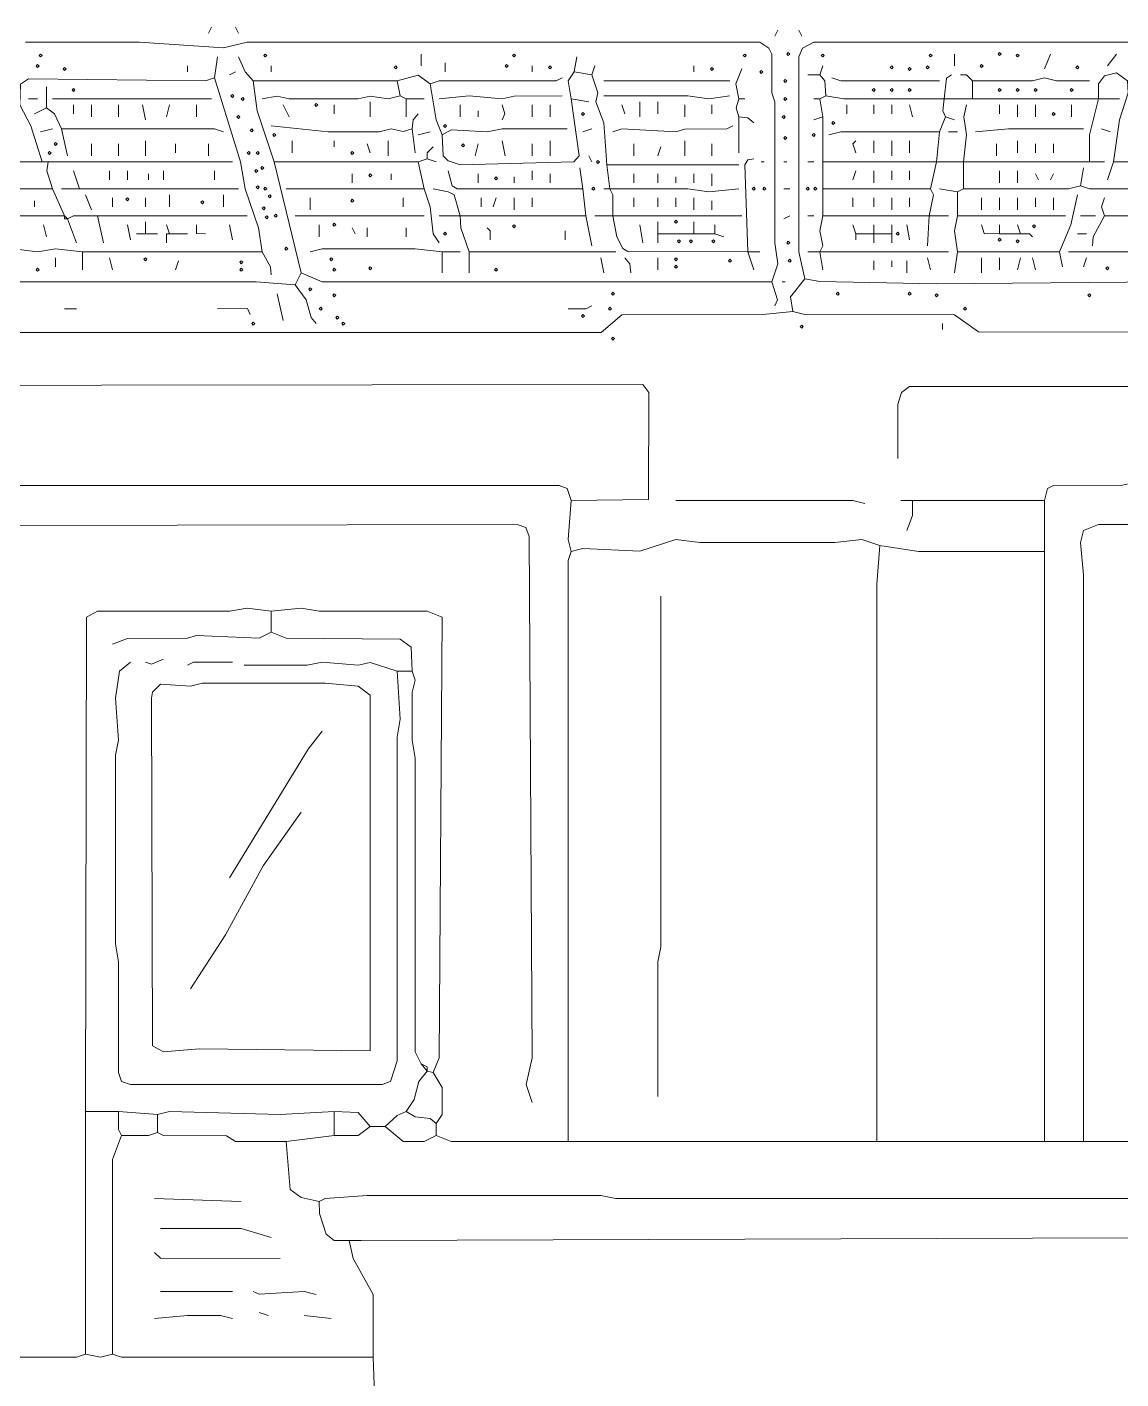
# Model space of a CAD drawing. Header units: millimetres. Extents: x 11 to 20000, y -4 to 8232.
# Drawn here: x 9040 to 10417, y 6530 to 8232 of the extents above; entities that cross this region are included whole.
import ezdxf

# ---------------------------------------------------------------- set-up
doc = ezdxf.new("R2010")
doc.units = ezdxf.units.MM
doc.layers.add('ARCHITECTURE', color=7, linetype='Continuous', lineweight=13, true_color=0x000000)
doc.layers.add('SOLAR', color=7, linetype='Continuous', lineweight=13, true_color=0x000000)

msp = doc.modelspace()

# ---------------------------------------------------------------- linework, layer by layer
at = {"layer": 'ARCHITECTURE', "color": 7, "lineweight": 13, "true_color": 0x000000}
for points in [[(9724.73699, 7635.74661), (9822.40633, 7636.9509), (9822.62104, 7771.49321), (9815.22715, 7781.60113), (7771.49321, 7779.03473)], [(10135.74661, 7688.53699), (10135.89434, 7756.41029), (10140.71505, 7771.48665), (10150.82862, 7779.03473), (12051.28247, 7779.03473), (12070.13575, 7779.03473), (12085.21912, 7779.03473), (12134.2379, 7779.03473), (12149.32127, 7779.03473)], [(8951.7345, 7635.74661), (8959.42443, 7653.4026), (8978.13066, 7658.36448), (9000.75509, 7654.6069), (9709.65215, 7654.59378), (9719.90871, 7650.67489), (9724.73699, 7635.74661)], [(10320.51278, 7635.74661), (10324.43778, 7650.67489), (10331.8241, 7654.4457), (10418.55204, 7654.74842), (10433.63405, 7658.36448), (10603.31731, 7658.36448), (10622.17195, 7654.6069), (10799.39762, 7658.37104), (10822.02206, 7654.6069), (11070.89084, 7654.59378), (11082.04774, 7650.675), (11089.74355, 7639.51731)], [(9724.73699, 7571.644), (9720.96437, 7586.72704), (9724.73699, 7635.74661)], [(9856.71097, 7635.74661), (10079.18552, 7635.74005), (10094.26753, 7631.9759)], [(10139.5164, 7635.74661), (10154.60124, 7635.74661)], [(10154.60124, 7635.74661), (10154.45283, 7616.89287), (10147.05882, 7598.03925)], [(10320.51278, 7635.74661), (10154.60124, 7635.74661)], [(10320.51278, 7635.74661), (10320.51278, 7620.66369), (10320.51278, 7582.95633), (10320.51278, 7571.644)], [(9004.52489, 6557.3155), (9005.72975, 7594.26844), (9015.8371, 7604.37636), (9656.86369, 7605.5741), (9668.02059, 7601.65532), (9671.9388, 7590.49774), (9675.7164, 6934.38914), (9668.1759, 6900.45249), (9675.7164, 6877.82805)], [(10369.53337, 6828.80848), (10369.52647, 7541.47817), (10365.76075, 7582.95622), (10369.68665, 7597.89118), (10388.38518, 7605.58066), (11025.63439, 7605.58066), (11033.18247, 7590.49774), (11033.18247, 6557.3155)], [(9724.73699, 7571.644), (9720.97127, 7560.33179), (9720.96437, 6828.80848)], [(9724.73699, 7571.644), (9739.819, 7575.41482), (9811.4621, 7571.79208), (9856.71097, 7586.72048), (9886.87783, 7582.95622), (10056.56109, 7582.96278), (10090.49774, 7586.72048), (10113.12217, 7579.18552)], [(10113.12217, 7579.18552), (10109.35147, 7530.16595), (10109.35238, 6828.80848)], [(10113.12217, 7579.18552), (10162.14084, 7571.65057), (10320.51278, 7571.644)], [(10320.51188, 6828.80848), (10320.51278, 6881.59853), (10320.51278, 6923.07692), (10320.51278, 7556.56109), (10320.51278, 7571.644)], [(9834.08654, 6885.3698), (9834.09344, 7055.05305), (9837.85226, 7073.90622), (9837.85916, 7515.08292)], [(9113.87726, 6866.51584), (9115.08066, 7488.68122), (9128.95928, 7496.22296), (9294.87274, 7496.23609), (9317.49717, 7500), (9347.6612, 7496.22952)], [(9347.6612, 7496.22952), (9385.37048, 7500), (9407.99491, 7496.23609), (9543.74152, 7496.22296), (9562.59423, 7488.68122), (9558.81663, 6934.38914), (9551.28111, 6915.53518)], [(9347.6612, 7496.22952), (9347.6612, 7469.83382)], [(9347.6612, 7469.83382), (9332.57919, 7462.44729), (9253.39367, 7465.91505), (9242.08145, 7462.44072), (9166.66572, 7462.14457), (9147.81391, 7454.75113)], [(9524.88688, 7420.81448), (9523.68201, 7450.9741), (9509.80486, 7461.23609), (9366.51584, 7462.44072), (9347.6612, 7469.83382)], [(9211.91459, 7435.89717), (9196.83948, 7429.55373), (9189.29016, 7432.1267)], [(9170.43835, 7432.1267), (9156.55837, 7420.80792), (9151.58371, 7386.87783), (9155.34106, 7334.08722), (9151.58993, 7315.23405), (9151.58371, 7077.67749), (9155.34864, 7055.05305), (9155.36109, 6915.53518), (9159.27941, 6904.37783), (9170.43835, 6900.45905), (9487.18043, 6900.45905), (9497.43552, 6904.37783), (9506.02738, 6930.61867), (9506.03914, 7337.85848), (9509.80486, 7360.48292), (9506.03224, 7420.81448)], [(9242.08145, 7428.35622), (9249.62873, 7431.97839), (9298.64253, 7432.1267)], [(9313.72455, 7428.35622), (9392.91007, 7428.50407), (9411.76471, 7432.1267), (9457.01357, 7428.36934), (9472.09559, 7431.83088), (9506.03224, 7420.81448)], [(9524.88688, 7420.81448), (9506.03224, 7420.81448)], [(9536.1991, 6926.8474), (9528.66425, 6941.93088), (9528.65181, 7311.46278), (9524.88688, 7334.08722), (9525.03462, 7394.41957), (9528.64423, 7409.50226), (9524.88688, 7420.81448)], [(9294.87274, 7160.63348), (9393.96719, 7322.775), (9411.76471, 7345.39943)], [(9245.85124, 7021.1164), (9290.05136, 7088.98971), (9337.54762, 7175.71618), (9385.37048, 7243.58948)], [(9536.1991, 6926.8474), (9543.74152, 6923.07692), (9543.74152, 6917.42081)], [(9536.1991, 6926.8474), (9543.74152, 6917.42081)], [(9543.74152, 6917.42081), (9533.48495, 6904.22647), (9527.45328, 6881.59853), (9517.34446, 6866.51584)], [(9543.74152, 6917.42081), (9551.28111, 6915.53518)], [(9555.05373, 6851.43314), (9562.44005, 6862.74536), (9562.44559, 6896.68201), (9551.28111, 6915.53518)], [(9155.35351, 6866.51584), (9113.87726, 6866.51584)], [(9113.87726, 6866.51584), (9113.87726, 6561.08597)], [(9155.35351, 6866.51584), (9204.375, 6862.74536)], [(9155.35351, 6866.51584), (9155.50192, 6843.89796), (9159.12613, 6836.34966)], [(9204.375, 6862.74536), (9219.45701, 6866.50928), (9358.97342, 6862.74536), (9426.84672, 6866.51584)], [(9204.375, 6840.12093), (9204.375, 6862.74536)], [(9472.09559, 6847.66188), (9457.01357, 6865.31154), (9426.84672, 6866.51584)], [(9426.84672, 6866.51584), (9426.84672, 6836.34966)], [(9490.95023, 6847.66188), (9506.03224, 6861.68857), (9517.34446, 6866.51584)], [(9555.05373, 6851.43314), (9547.50441, 6857.77658), (9528.65667, 6860.03054), (9517.34446, 6866.51584)], [(9204.375, 6840.12093), (9193.06278, 6836.49796), (9159.12613, 6836.34966)], [(9204.375, 6840.12093), (9211.92217, 6836.49796), (9291.10011, 6836.20181), (9302.41233, 6828.80848), (9328.80939, 6828.80848), (9366.51584, 6828.80848)], [(9472.09559, 6847.66188), (9457.01357, 6836.50452), (9426.84672, 6836.34966)], [(9472.09559, 6847.66188), (9490.95023, 6847.66188)], [(9555.05373, 6836.34966), (9539.96889, 6828.80848), (9513.57466, 6828.80848), (9490.95023, 6847.66188)], [(9555.05373, 6836.34966), (9555.05373, 6851.43314)], [(10369.53337, 6828.80848), (10452.48869, 6828.80848), (10475.11312, 6840.12093)], [(9147.81391, 6561.08597), (9147.96097, 6806.18428), (9159.12613, 6836.34966)], [(9366.51584, 6828.80848), (9426.84672, 6836.34966)], [(9407.99491, 6753.39367), (9385.37048, 6758.22093), (9371.4905, 6768.48292), (9366.51584, 6828.80848)], [(9555.05373, 6836.34966), (9573.90554, 6828.80848), (9709.65215, 6828.80848), (9720.96437, 6828.80848)], [(9720.96437, 6828.80848), (9739.819, 6828.80848), (10098.04016, 6828.80848), (10109.35238, 6828.80848)], [(10320.51188, 6828.80848), (10305.42986, 6828.80848), (10120.66459, 6828.80848), (10109.35238, 6828.80848)], [(10369.53337, 6828.80848), (10328.0612, 6828.80848), (10320.51188, 6828.80848)], [(9309.95475, 6753.39367), (9200.60238, 6757.16414)], [(9407.99491, 6753.39367), (9415.54208, 6757.01629), (9468.32579, 6760.92885), (9762.44344, 6760.92885), (9781.29808, 6757.1707), (10599.54751, 6757.16414)], [(9445.70136, 6704.3741), (9426.84672, 6704.3741), (9416.59163, 6712.06357), (9408.14197, 6738.31097), (9407.99491, 6753.39367)], [(9347.6612, 6708.1448), (9309.95475, 6719.30871), (9208.1448, 6719.45701)], [(10565.61086, 6700.60305), (10546.75622, 6708.13824), (9460.78337, 6704.3741), (9445.70136, 6704.3741)], [(9475.86821, 6557.3155), (9475.7198, 6636.50102), (9450.52828, 6681.74989), (9445.70136, 6704.3741)], [(9358.97342, 6681.74989), (9208.1517, 6681.9043), (9200.60238, 6689.29084)], [(9298.64253, 6640.27149), (9208.1448, 6640.27149)], [(9404.22229, 6636.50102), (9389.14027, 6640.26493), (9332.58609, 6636.64887), (9325.03676, 6640.27149)], [(9200.60238, 6606.33484), (9242.08145, 6610.10532), (9283.56052, 6609.95747), (9298.64253, 6606.33484)], [(9332.57919, 6613.87658), (9343.8914, 6610.10532)], [(9389.14027, 6610.10532), (9423.07692, 6606.33484)], [(9004.52489, 6557.3155), (9102.56505, 6557.32206), (9113.87726, 6561.08597)], [(9147.81391, 6561.08597), (9132.72907, 6557.3155), (9113.87726, 6561.08597)], [(9475.86821, 6557.3155), (9159.12613, 6557.32206), (9147.81391, 6561.08597)], [(9479.63801, 6451.73462), (9475.86821, 6557.3155)]]:
    msp.add_lwpolyline(points, dxfattribs=at)
msp.add_lwpolyline([(9208.1448, 7404.52749), (9245.85124, 7402.11538), (9260.93609, 7405.72523), (9415.5345, 7405.58348), (9457.01357, 7401.80611), (9472.09649, 7390.6483), (9472.09649, 6953.2431), (9472.09649, 6943.13518), (9257.16346, 6945.6948), (9211.91459, 6941.93744), (9198.03744, 6949.47873), (9196.83948, 7386.87783), (9198.03744, 7394.41923)], close=True, dxfattribs=at)
at = {"layer": 'SOLAR', "color": 7, "lineweight": 13, "true_color": 0x000000}
for points in [[(9272.2483, 8231.5233), (9268.47568, 8223.9819)], [(9306.18495, 8223.9819), (9302.41233, 8231.5233)], [(9981.14536, 8220.21109), (9984.91799, 8227.75271)], [(10011.31222, 8227.75271), (10015.08201, 8220.21109)], [(8544.49378, 8201.35747), (8565.92104, 8163.65), (8568.17534, 8152.33778), (8611.17681, 8069.38167), (8671.80452, 7937.40577), (8691.5526, 7915.97907), (8710.40724, 7911.01708), (9328.80939, 7911.00396), (9377.82805, 7907.23982)], [(9977.37557, 7911.01052), (9984.91109, 7933.63495), (9981.15226, 7960.0302), (9980.9983, 8137.25498), (9977.5233, 8148.56719), (9977.22093, 8197.58665), (9973.45045, 8205.12161), (9962.29355, 8212.51505), (9317.49717, 8212.66312), (9287.33032, 8205.42432), (9181.75057, 8212.66312), (9038.46154, 8212.66312)], [(10018.85464, 7914.78133), (10011.31844, 7948.71799), (10011.46063, 8193.81606), (10016.13914, 8204.98009), (10030.16686, 8212.52161), (10588.23529, 8212.66312)], [(9276.0181, 8167.42081), (9279.7879, 8193.81606)], [(9325.03676, 8163.65), (9314.78167, 8174.96233), (9306.18495, 8193.81606)], [(9536.1991, 8197.58665), (9536.1991, 8182.50385)], [(9566.36595, 8186.27443), (9566.36595, 8174.96222)], [(9732.27658, 8193.81606), (9728.50679, 8174.96222)], [(10207.38971, 8197.58665), (10207.38971, 8182.50385)], [(10328.0543, 8197.58665), (10320.51188, 8178.73303)], [(10399.6974, 8182.50385), (10411.00962, 8197.58665)], [(9276.0181, 8167.42081), (9264.70588, 8163.65656), (9042.23133, 8166.36448), (9032.12398, 8159.73122), (9031.07443, 8133.48416), (9044.95373, 8107.08891), (9059.19966, 8061.84016)], [(9242.08145, 8182.50385), (9242.08145, 8174.96222)], [(9276.0181, 8167.42081), (9308.89842, 8061.84016), (9314.78167, 8027.90351), (9331.52285, 7978.88394), (9336.34898, 7948.71799)], [(9302.41233, 8174.96222), (9294.87274, 8171.19163)], [(9347.6612, 8182.50385), (9347.6612, 8174.96222)], [(9506.03224, 8163.65), (9532.4293, 8171.03032), (9547.51131, 8159.87941)], [(9713.42477, 8167.42081), (9705.87545, 8163.79808), (9558.82353, 8163.64344), (9547.51131, 8159.87941)], [(9675.7155, 8174.96222), (9675.7155, 8182.50385)], [(9728.50679, 8174.96222), (9721.11968, 8163.65), (9724.73699, 8141.02557)], [(9728.50679, 8174.96222), (9751.13122, 8171.19163)], [(9754.90102, 8182.50385), (9751.13122, 8171.19163)], [(9751.13122, 8171.19163), (9758.3767, 8148.56719), (9756.10588, 8137.25498), (9766.06618, 8110.85973), (9769.98586, 8058.06946)], [(9879.33541, 8182.50385), (9879.33541, 8174.96222)], [(9939.66912, 8178.73303), (9932.27511, 8159.87941), (9935.89649, 8141.02557)], [(10022.62443, 8171.19163), (10037.70645, 8171.19163)], [(10037.70645, 8171.19163), (10041.47907, 8182.50385)], [(10037.70645, 8171.19163), (10044.0509, 8163.64344), (10045.24887, 8144.79638)], [(10052.79129, 8167.42081), (10064.10351, 8163.65656), (10188.5379, 8163.65)], [(10203.61991, 8171.19163), (10197.27613, 8167.26618), (10194.194, 8141.02568)], [(10230.01414, 8163.65), (10222.47455, 8171.19163), (10214.93213, 8171.19163)], [(10230.01414, 8163.65), (10305.42986, 8163.79808), (10320.51188, 8167.40769), (10335.59672, 8163.79808), (10377.07296, 8163.65)], [(10388.38518, 8141.02568), (10388.5405, 8159.8793), (10395.9345, 8170.13529), (10411.00962, 8173.89943), (10424.88959, 8163.64344), (10425.94604, 8148.56719), (10414.92998, 8114.63054), (10407.23982, 8061.84016)], [(9064.85577, 8156.1086), (9064.85577, 8129.71335)], [(9506.03224, 8163.65), (9325.03676, 8163.65)], [(9325.03676, 8163.65), (9329.86505, 8125.94276), (9351.43382, 8061.84005)], [(9506.03224, 8163.65), (9509.80486, 8144.79638)], [(9562.59333, 8095.7767), (9555.20079, 8114.63054), (9547.51131, 8159.87941)], [(9766.21324, 8163.65), (9924.58428, 8163.65)], [(10018.85464, 7914.78133), (10037.70645, 7911.1586), (10184.76527, 7908.43756), (10471.34333, 7911.01708), (10486.42534, 7914.63326), (10535.08292, 7915.14989), (10591.85803, 8133.48416), (10592.00509, 8163.65)], [(10230.01414, 8163.65), (10230.01414, 8141.02568)], [(9053.54355, 8141.02568), (9042.23133, 8141.02568)], [(9072.39819, 8141.02568), (9272.2483, 8141.02568)], [(9098.79242, 8122.17195), (9098.79242, 8133.48416)], [(9121.41686, 8133.48416), (9121.41686, 8118.40113)], [(9155.35351, 8133.48416), (9155.35351, 8118.40113)], [(9189.29016, 8114.63054), (9185.52036, 8133.48416)], [(9219.45701, 8133.48416), (9215.68722, 8118.40113)], [(9253.39367, 8118.40113), (9253.39367, 8133.48416)], [(9336.34898, 8141.02557), (9355.20362, 8144.50023), (9370.28563, 8141.03213), (9457.01357, 8141.03213), (9472.09559, 8144.50023), (9494.72002, 8141.03213), (9509.80486, 8144.79638)], [(9370.28563, 8118.40113), (9362.74604, 8133.48416)], [(9426.84672, 8133.48416), (9426.84672, 8122.17195)], [(9472.09559, 8137.25498), (9472.09559, 8118.40113)], [(9517.34446, 8141.02557), (9509.80486, 8144.79638)], [(9517.34446, 8141.02557), (9539.96889, 8141.02557)], [(9517.34446, 8141.02557), (9517.34446, 8118.40113)], [(9713.42477, 8144.79638), (9653.09106, 8144.64842), (9638.00905, 8141.03224), (9596.52998, 8144.78982), (9558.82353, 8141.02557)], [(9562.59333, 8095.7767), (9563.79819, 8069.38824), (9570.14265, 8063.03778), (9585.21776, 8058.21742), (9728.49989, 8061.9948), (9734.84434, 8069.38824), (9724.73699, 8141.02557)], [(9585.21776, 8133.48416), (9585.21776, 8118.40113)], [(9638.00905, 8114.63054), (9641.48337, 8122.17851), (9638.00905, 8133.48416)], [(9675.7155, 8133.48416), (9675.7155, 8118.40113)], [(9698.33993, 8118.40113), (9698.33993, 8133.48416)], [(9747.36143, 8137.25498), (9724.73699, 8141.02557)], [(9766.21324, 8144.79638), (9871.79581, 8144.78982), (9898.19005, 8141.02557), (9924.58428, 8144.79638)], [(9788.83767, 8133.48416), (9792.61029, 8122.17195)], [(9811.4621, 8137.25498), (9811.4621, 8118.40113)], [(9834.08654, 8122.17195), (9834.08654, 8137.25498)], [(9868.02319, 8118.40113), (9868.02319, 8133.48416)], [(9901.95984, 8133.48416), (9901.95984, 8122.17195)], [(9935.89649, 8141.02557), (9932.42285, 8129.71335), (9935.89649, 8118.40113)], [(9943.43891, 8141.02557), (9935.89649, 8141.02557)], [(10037.70645, 8141.02557), (10030.16686, 8141.02557)], [(10037.70645, 8141.02557), (10045.24887, 8144.79638)], [(10037.70645, 8141.02557), (10041.47907, 8118.40113)], [(10194.194, 8141.02568), (10067.8733, 8141.02568), (10045.24887, 8144.79638)], [(10071.6431, 8133.48416), (10071.6431, 8122.17195)], [(10105.57975, 8122.17195), (10105.57975, 8133.48416)], [(10128.20419, 8122.17195), (10128.20419, 8133.48416)], [(10154.60124, 8118.40113), (10150.82862, 8133.48416)], [(10194.194, 8141.02568), (10192.46233, 8125.94932), (10196.07749, 8118.40113)], [(10194.194, 8141.02568), (10222.46697, 8141.02568), (10230.01414, 8141.02568)], [(10222.47455, 8133.48416), (10218.99887, 8118.40113), (10222.46765, 8095.7767), (10218.70192, 8061.84016)], [(10388.38518, 8141.02568), (10380.84559, 8141.02568), (10245.09898, 8141.02568), (10230.01414, 8141.02568)], [(10263.95079, 8122.17195), (10263.95079, 8133.48416)], [(10286.57523, 8133.48416), (10286.57523, 8118.40113)], [(10309.19966, 8118.40113), (10309.19966, 8133.48416)], [(10354.44853, 8118.40113), (10354.44853, 8133.48416)], [(10388.38518, 8141.02568), (10377.22138, 8095.7767), (10377.07296, 8076.92308), (10377.07296, 8069.38167), (10377.07296, 8061.84016)], [(10414.78224, 8141.02568), (10388.38518, 8141.02568)], [(9064.85577, 8129.71335), (9049.77376, 8122.17195)], [(9064.85577, 8129.71335), (9074.97081, 8122.16527), (9083.71041, 8103.31833)], [(9524.88688, 8103.31833), (9526.08484, 8114.62398), (9532.4293, 8122.17195)], [(9607.84219, 8118.40113), (9607.84219, 8125.94276)], [(9954.75113, 8110.85973), (9947.20385, 8117.20351), (9935.89649, 8118.40113)], [(9935.89649, 8073.15226), (9935.89649, 8118.40113)], [(10041.47907, 8118.40113), (10030.16686, 8114.63054)], [(10041.47907, 8118.40113), (10041.47907, 8061.84016)], [(10188.5379, 8099.54751), (10196.07749, 8118.40113)], [(10207.38971, 8114.63054), (10196.07749, 8118.40113)], [(9072.39819, 8103.31833), (9057.31618, 8099.54751)], [(9287.33032, 8099.54751), (9276.0181, 8103.31176), (9083.71041, 8103.31833)], [(9091.25283, 8069.38167), (9083.71041, 8103.31833)], [(9347.6612, 8107.08891), (9419.30713, 8099.55407), (9483.40781, 8099.69548), (9498.49265, 8103.3052), (9513.57466, 8099.84367), (9524.88688, 8103.31833)], [(9528.65667, 8073.15226), (9524.88688, 8103.31833)], [(9547.51131, 8099.54751), (9532.4293, 8095.7767)], [(9719.70848, 8103.31833), (9638.00905, 8103.31176), (9619.15441, 8099.55407), (9573.90554, 8101.97251), (9562.59333, 8095.7767)], [(9739.819, 8099.54751), (9751.13122, 8103.31833)], [(9777.52545, 8099.54751), (9788.83767, 8103.31176), (9856.71097, 8099.69548), (9868.02319, 8103.17025), (9920.80758, 8103.46629), (9928.3569, 8107.08891)], [(10188.5379, 8099.54751), (10064.10351, 8099.54095), (10049.01867, 8095.7767)], [(10184.76527, 8061.84016), (10188.5379, 8099.54751)], [(10211.16233, 8099.54751), (10199.85011, 8099.54751)], [(10233.78676, 8099.54751), (10275.26301, 8103.31176), (10369.53337, 8103.31833)], [(10392.15781, 8103.31833), (10403.47002, 8099.54751)], [(9121.41686, 8069.38167), (9121.41686, 8084.46448)], [(9155.35351, 8069.38167), (9155.35351, 8084.46448)], [(9189.29016, 8088.23529), (9189.29016, 8069.38167)], [(9226.99943, 8084.46448), (9226.99943, 8073.15226)], [(9268.47568, 8069.38167), (9268.47568, 8084.46448)], [(9374.05826, 8088.23529), (9374.05826, 8073.15226)], [(9426.84672, 8080.69389), (9426.84672, 8088.23529)], [(9468.32579, 8084.46448), (9472.09559, 8073.15226)], [(9494.72002, 8088.23529), (9494.72002, 8069.38167)], [(9607.84219, 8084.46448), (9604.0724, 8069.38167)], [(9641.77885, 8069.38167), (9638.00905, 8088.23529)], [(9675.7155, 8069.38167), (9675.7155, 8084.46448)], [(9698.33993, 8088.23529), (9698.33993, 8069.38167)], [(9803.92251, 8069.38167), (9803.92251, 8084.46448)], [(9868.02319, 8088.23529), (9868.02319, 8069.38167)], [(9901.95984, 8084.46448), (9901.95984, 8069.38167)], [(10082.95532, 8088.23529), (10079.18552, 8084.46448), (10082.95532, 8073.15226)], [(10105.57975, 8073.15226), (10105.57975, 8088.23529)], [(10128.20419, 8088.23529), (10128.20419, 8069.38167)], [(10150.82862, 8073.15226), (10150.82862, 8088.23529)], [(10260.181, 8069.38167), (10260.181, 8084.46448)], [(10286.57523, 8073.15226), (10286.57523, 8088.23529)], [(10309.19966, 8073.15226), (10309.19966, 8084.46448)], [(10331.8241, 8073.15226), (10331.8241, 8084.46448)], [(9543.74152, 8065.61086), (9532.4293, 8061.84005)], [(9543.74152, 8065.61086), (9543.74152, 8073.15226), (9551.28111, 8080.69389)], [(9555.05373, 8061.84005), (9543.74152, 8065.61086)], [(9751.13122, 8061.84005), (9747.36143, 8069.38167)], [(9837.85916, 8080.69389), (9834.08654, 8069.38167)], [(9954.75113, 8065.61086), (9947.35713, 8064.40656), (9943.59355, 8058.06278), (9947.20871, 7948.71799)], [(8868.77828, 8061.84016), (9059.19966, 8061.84016)], [(9066.74208, 8061.84016), (9064.85577, 8061.84016), (9061.08597, 8061.84016), (9059.19966, 8061.84016)], [(9072.39819, 8027.90351), (9065.07885, 8050.59525), (9066.74208, 8061.84016)], [(9298.64253, 8061.84016), (9287.33032, 8061.84016), (9066.74208, 8061.84016)], [(9098.79242, 8050.52783), (9106.33484, 8027.90351)], [(9144.04129, 8039.21561), (9144.04129, 8050.52783)], [(9166.66572, 8050.52783), (9166.66572, 8039.21561)], [(9211.91459, 8050.52783), (9211.91459, 8039.21561)], [(9276.0181, 8050.52783), (9276.0181, 8039.21561)], [(9532.4293, 8061.84005), (9351.43382, 8061.84005)], [(9385.37048, 7922.32274), (9351.43382, 8061.84005)], [(9532.4293, 8061.84005), (9539.96889, 8027.90339)], [(9570.13575, 8050.52783), (9575.11041, 8031.82885), (9581.45486, 8028.05814), (9739.819, 8027.90339)], [(9675.7155, 8050.52783), (9675.7155, 8039.21561)], [(9736.04921, 8054.29864), (9739.819, 8027.90339)], [(9935.89649, 8058.06946), (9769.98586, 8058.06946)], [(9773.75566, 8027.90339), (9769.98586, 8058.06946)], [(9964.17794, 8061.84016), (9966.06335, 8061.84016), (9967.94876, 8061.84016)], [(9992.45848, 8061.84016), (9994.34389, 8061.84016), (9996.2293, 8061.84016)], [(10030.16686, 8061.84016), (10022.62443, 8061.84016)], [(10184.76527, 8061.84016), (10041.47907, 8061.84016)], [(10041.47907, 8027.90339), (10041.47907, 8061.84016)], [(10079.18552, 8039.21561), (10082.95532, 8050.52783)], [(10105.57975, 8035.44502), (10105.57975, 8050.52783)], [(10128.20419, 8050.52783), (10128.20419, 8039.21561)], [(10150.82862, 8050.52783), (10150.82862, 8039.21561)], [(10184.76527, 8061.84016), (10177.22568, 8027.90339)], [(10184.76527, 8061.84016), (10218.70192, 8061.84016)], [(10218.70192, 8061.84016), (10377.07296, 8061.84016)], [(10218.70192, 8061.84016), (10218.70192, 8054.29864), (10218.70192, 8027.90339)], [(10263.95079, 8050.52783), (10263.95079, 8035.44502)], [(10286.57523, 8050.52783), (10286.57523, 8035.44502)], [(10365.76075, 8031.67421), (10369.53337, 8054.29864)], [(10377.07296, 8061.84016), (10395.9276, 8061.84016)], [(10399.6974, 8039.21561), (10407.23982, 8061.84016)], [(10407.23982, 8061.84016), (10565.61086, 8061.84016)], [(9193.06278, 8039.21561), (9193.06278, 8046.75724)], [(9449.47115, 8035.44502), (9449.47115, 8046.75724)], [(9498.49265, 8039.21561), (9498.49265, 8046.75724)], [(9607.84219, 8035.44502), (9607.84219, 8046.75724)], [(9653.09106, 8035.44502), (9653.09106, 8042.98643)], [(9698.33993, 8035.44502), (9698.33993, 8046.75724)], [(9803.92251, 8035.44502), (9803.92251, 8046.75724)], [(9834.08654, 8035.44502), (9834.08654, 8046.75724)], [(9856.71097, 8042.98643), (9856.71097, 8035.44502)], [(9879.33541, 8035.44502), (9879.33541, 8046.75724)], [(9901.95984, 8046.75724), (9901.95984, 8031.67421)], [(10365.76075, 8031.67421), (10350.67873, 8027.90995), (10218.70192, 8027.90339)], [(10312.97229, 8039.21561), (10309.19966, 8046.75724)], [(10331.8241, 8046.75724), (10328.0543, 8039.21561)], [(10365.76075, 8031.67421), (10377.07296, 8027.90995), (10558.06844, 8027.90339)], [(9072.39819, 8027.90351), (8876.3207, 8027.90351)], [(9087.4802, 7993.96674), (9072.39819, 8027.90351)], [(9083.71041, 8027.90351), (9106.33484, 8027.90351)], [(9306.18495, 8027.90351), (9121.41686, 8027.90351), (9106.33484, 8027.90351)], [(9121.41686, 8001.50837), (9113.87726, 8020.36199)], [(9147.81391, 8016.59118), (9147.81391, 8005.27896)], [(9189.29016, 8005.27896), (9189.29016, 8016.59118)], [(9219.45701, 8005.27896), (9219.45701, 8020.36199)], [(9287.33032, 8020.36199), (9287.33032, 8005.27896)], [(9366.51584, 8027.90339), (9539.96889, 8027.90339)], [(9396.68269, 8016.59118), (9396.68269, 8001.50837)], [(9513.57466, 8005.27896), (9513.57466, 8016.59118)], [(9558.82353, 7960.0302), (9551.42952, 7971.34242), (9547.36357, 8005.27896), (9539.96889, 8027.90339)], [(9551.28111, 8027.90339), (9570.13575, 8024.13281), (9577.67817, 8020.36199), (9585.21776, 7993.96674)], [(9611.61482, 8016.59118), (9611.61482, 8005.27896)], [(9626.69683, 8005.27896), (9630.46663, 8016.59118)], [(9653.09106, 8001.50837), (9653.09106, 8016.59118)], [(9675.7155, 8005.27896), (9675.7155, 8016.59118)], [(9743.5888, 7993.96674), (9739.819, 8027.90339)], [(9773.75566, 8027.90339), (9766.21324, 8027.90339)], [(9773.75566, 8027.90339), (9871.79581, 8027.89683), (9898.19005, 8024.13281), (9935.89649, 8027.90339)], [(9777.52545, 7993.96674), (9777.52545, 8020.36199), (9773.75566, 8027.90339)], [(9803.92251, 8005.27896), (9803.92251, 8016.59118)], [(9834.08654, 8005.27896), (9834.08654, 8016.59118)], [(9856.71097, 8016.59118), (9856.71097, 8005.27896)], [(9879.33541, 8001.50837), (9879.33541, 8016.59118)], [(9992.45758, 8027.90339), (10000, 8027.90339)], [(10177.22568, 8027.90339), (10041.47907, 8027.90339)], [(10041.47907, 7993.96686), (10041.47907, 8027.90339)], [(10079.18552, 8005.27896), (10079.18552, 8016.59118)], [(10105.57975, 8005.27896), (10105.57975, 8016.59118)], [(10128.20419, 8016.59118), (10128.20419, 8001.50837)], [(10150.82862, 8005.27896), (10150.82862, 8016.59118)], [(10175.33937, 7993.96686), (10180.69932, 8020.35532), (10177.22568, 8027.90339)], [(10188.5379, 8027.90339), (10211.16233, 8024.13281)], [(10218.70192, 8027.90339), (10211.16233, 8024.13281)], [(10211.16233, 7993.96686), (10211.16233, 8024.13281)], [(10241.32636, 8016.59118), (10241.32636, 8001.50837)], [(10263.95079, 8001.50837), (10263.95079, 8016.59118)], [(10286.57523, 8016.59118), (10286.57523, 8001.50837)], [(10309.19966, 8005.27896), (10309.19966, 8016.59118)], [(10331.8241, 8016.59118), (10331.8241, 8001.50837)], [(10361.99095, 8020.36199), (10353.39977, 7982.65452), (10339.36652, 7948.71799)], [(10395.9276, 7993.96686), (10392.17025, 8005.27896), (10395.9276, 8016.59118)], [(9049.77376, 8012.82059), (9049.77376, 8005.27896)], [(9901.95984, 8001.50837), (9901.95984, 8012.82059)], [(9087.4802, 7993.96674), (8914.02715, 7993.96018), (8895.17251, 7990.19615)], [(9110.10464, 7948.71799), (9076.16799, 7952.48213), (9053.54355, 7948.72455), (9023.37952, 7952.48869), (8944.194, 7952.48213), (8925.33937, 7948.87262), (8907.68337, 7960.03676), (8895.17251, 7990.19615)], [(9061.08597, 7982.65452), (9064.85577, 7967.57172)], [(9087.4802, 7993.96674), (9091.25283, 7990.19615)], [(9087.4802, 7993.96674), (9087.4802, 7990.19615), (9091.25283, 7990.19615)], [(9091.25283, 7990.19615), (9098.8, 7993.81878), (9128.95928, 7993.96674)], [(9091.25283, 7990.19615), (9102.56505, 7960.0302)], [(9317.49717, 7993.96674), (9128.95928, 7993.96674)], [(9136.5017, 7960.0302), (9128.95928, 7993.96674)], [(9166.66572, 7982.65452), (9170.43835, 7963.8009)], [(9189.29016, 7971.34231), (9189.29016, 7986.42534)], [(9219.45701, 7971.34231), (9215.68722, 7982.65452)], [(9264.70588, 7971.34231), (9253.62081, 7971.71086), (9253.39367, 7982.65452)], [(9298.64253, 7963.8009), (9294.87274, 7982.65452)], [(9377.82805, 7993.96674), (9539.96889, 7993.96674)], [(9407.99491, 7967.57172), (9407.99491, 7982.65452)], [(9585.21776, 7993.96674), (9558.82353, 7993.96674)], [(9585.21776, 7993.96674), (9743.5888, 7993.96674)], [(9585.21776, 7993.96674), (9586.26867, 7978.88394), (9596.52998, 7948.71799)], [(9751.13122, 7956.25939), (9743.5888, 7993.96674)], [(9777.52545, 7993.96674), (9754.90102, 7993.96674)], [(9777.52545, 7993.96674), (9785.06787, 7993.96674), (9939.66912, 7993.96674)], [(9777.52545, 7993.96674), (9782.35373, 7967.57172), (9789.8948, 7952.64333), (9796.38631, 7948.87262), (9947.20871, 7948.71799)], [(9811.4621, 7982.65452), (9815.23473, 7960.0302)], [(9834.08654, 7971.34231), (9834.08654, 7986.42534)], [(9879.33541, 7971.34231), (9879.33541, 7986.42534)], [(9905.73247, 7982.65452), (9905.73247, 7971.34231)], [(9992.45758, 7990.19615), (10000, 7993.96686)], [(10022.62443, 7993.96686), (10030.16686, 7993.96686)], [(10037.70645, 7948.71799), (10041.47907, 7956.25939), (10037.86176, 7975.11312), (10041.47907, 7993.96686)], [(10175.33937, 7993.96686), (10041.47907, 7993.96686)], [(10082.95532, 7971.34231), (10079.18552, 7982.65452)], [(10105.57975, 7982.65452), (10105.57975, 7971.34231)], [(10128.20419, 7971.34231), (10128.20419, 7982.65452)], [(10150.82862, 7963.8009), (10147.05882, 7982.65452)], [(10175.33937, 7993.96686), (10173.45305, 7956.25939)], [(10175.33937, 7993.96686), (10199.85011, 7993.96686)], [(10211.16233, 7993.96686), (10207.38971, 7975.11312), (10211.16233, 7948.71799)], [(10346.90894, 7993.96686), (10211.16233, 7993.96686)], [(10241.32636, 7982.65452), (10244.41753, 7971.71086), (10263.95079, 7971.34231)], [(10263.95079, 7971.34231), (10263.95079, 7982.65452)], [(10290.34785, 7971.34231), (10286.57523, 7982.65452)], [(10365.76075, 7993.96686), (10384.61538, 7993.96686)], [(10380.84559, 7956.25939), (10381.90124, 7967.57172), (10395.9276, 7993.96686)], [(10546.75622, 7993.96686), (10395.9276, 7993.96686)], [(9189.29016, 7971.34231), (9177.97794, 7971.34231)], [(9204.375, 7971.34231), (9189.29016, 7971.34231)], [(9215.68722, 7960.0302), (9215.68722, 7971.34231), (9219.45701, 7971.34231)], [(9219.45701, 7971.34231), (9242.08145, 7971.34231)], [(9453.24378, 7971.34231), (9449.47115, 7978.88394)], [(9468.32579, 7967.57172), (9468.32579, 7978.88394)], [(9517.34446, 7967.57172), (9517.34446, 7978.88394)], [(9622.92704, 7963.8009), (9622.92704, 7975.11312), (9619.15441, 7978.88394)], [(9717.19457, 7963.8009), (9717.19457, 7975.11312)], [(9879.33541, 7971.34231), (9834.08654, 7971.34231)], [(9834.08654, 7971.34231), (9834.08654, 7960.0302)], [(9879.33541, 7971.34231), (9905.73247, 7971.34231)], [(9917.04468, 7967.57172), (9905.73247, 7971.34231)], [(10082.95532, 7971.34231), (10105.57975, 7971.34231)], [(10082.95532, 7963.8009), (10082.95532, 7971.34231)], [(10128.20419, 7971.34231), (10105.57975, 7971.34231)], [(10105.57975, 7960.0302), (10105.57975, 7971.34231)], [(10128.20419, 7971.34231), (10128.20419, 7960.0302)], [(10290.34785, 7971.34231), (10263.95079, 7971.34231)], [(10290.34785, 7971.34231), (10301.66007, 7971.34231), (10305.42986, 7967.57172)], [(10373.30317, 7971.34231), (10361.99095, 7971.34231)], [(9110.10464, 7948.71799), (9336.34898, 7948.71799)], [(9110.10464, 7948.71799), (9110.10464, 7926.09355)], [(9347.6612, 7919.80894), (9346.60554, 7929.77229), (9336.34898, 7948.71799)], [(9562.59333, 7948.71799), (9528.65667, 7952.48869), (9411.76471, 7952.48213), (9396.68269, 7948.71799)], [(9585.21776, 7948.71799), (9562.59333, 7948.71799)], [(9562.59333, 7948.71799), (9562.59333, 7922.32274)], [(9596.52998, 7948.71799), (9781.29808, 7948.71799)], [(9596.52998, 7948.71799), (9596.52998, 7922.32274)], [(9947.20871, 7948.71799), (9962.29355, 7948.71799)], [(9954.75113, 7926.09355), (9947.20871, 7948.71799)], [(10037.70645, 7948.71799), (10022.62443, 7948.71799)], [(10199.85011, 7948.71799), (10037.70645, 7948.71799)], [(10041.47907, 7926.09355), (10037.70645, 7948.71799)], [(10207.38971, 7922.32274), (10211.16233, 7948.71799)], [(10339.36652, 7948.71799), (10211.16233, 7948.71799)], [(10339.36652, 7948.71799), (10343.13631, 7929.86425)], [(10535.444, 7948.71799), (10350.67873, 7948.71799)], [(9076.16799, 7929.86425), (9076.16799, 7941.17647)], [(9144.04129, 7941.17647), (9147.81391, 7926.09355)], [(9226.99943, 7926.09355), (9230.76923, 7937.40577)], [(9762.44344, 7941.17647), (9766.21324, 7922.32274)], [(9800.14989, 7922.32274), (9798.95271, 7933.62839), (9792.61029, 7941.17647)], [(9834.08654, 7926.09355), (9834.08654, 7941.17647)], [(10105.57975, 7926.09355), (10105.57975, 7937.40577)], [(10128.20419, 7937.40577), (10128.20419, 7929.86425)], [(10147.05882, 7937.40577), (10147.05882, 7922.32274)], [(10177.22568, 7926.09355), (10173.45305, 7941.17647)], [(10241.32636, 7941.17647), (10241.32636, 7922.32274)], [(10263.95079, 7941.17647), (10263.95079, 7926.09355)], [(10286.57523, 7926.09355), (10290.34785, 7941.17647)], [(10305.42986, 7941.17647), (10309.19966, 7926.09355)], [(10373.30317, 7941.17647), (10369.53337, 7929.86425)], [(9385.37048, 7922.32274), (9377.82805, 7907.23982)], [(9385.37048, 7922.32274), (9411.76471, 7911.01052), (9977.37557, 7911.01052)], [(10018.85464, 7914.78133), (10001.06256, 7892.1569), (10003.7698, 7873.30317)], [(11960.78473, 7914.78133), (11959.5862, 7903.469), (11936.96176, 7858.22025), (11926.84808, 7848.11233), (11813.7259, 7846.91459), (11791.10147, 7850.67873), (11764.70588, 7846.91459), (10237.55656, 7848.11233), (10207.38971, 7869.37783), (10018.85464, 7869.53903), (10003.7698, 7873.30317)], [(9355.20362, 7895.9276), (9362.74604, 7861.99095)], [(9404.22229, 7858.22025), (9397.87296, 7865.76833), (9391.70667, 7888.38609), (9377.82805, 7907.23982)], [(9977.37557, 7911.01052), (9984.62104, 7888.39276), (9981.14536, 7880.84468)], [(9990.57319, 7911.01052), (9992.45848, 7911.01052), (9994.34389, 7911.01052)], [(9720.96437, 7877.07387), (9736.04921, 7877.07387), (9743.5888, 7877.07387), (9751.13122, 7880.84468)], [(8706.63744, 7846.90803), (9762.89434, 7846.90803), (9788.83767, 7869.37783), (9966.06335, 7869.53903), (10003.7698, 7873.30317)], [(9087.4802, 7877.07387), (9102.56505, 7877.07387)], [(9321.26697, 7869.53247), (9317.79265, 7877.37002), (9279.7879, 7877.07387)], [(10192.30769, 7850.67873), (10192.30769, 7858.22025)]]:
    msp.add_lwpolyline(points, dxfattribs=at)
for points in [[(9051.65916, 8182.50373), (9053.54446, 8184.38914), (9055.42986, 8182.50373), (9053.54446, 8180.61844)], [(9055.42986, 8195.70136), (9057.31527, 8197.58676), (9059.20057, 8195.70136), (9057.31527, 8193.81595)], [(9338.23529, 8195.70136), (9340.1207, 8197.58676), (9342.006, 8195.70136), (9340.1207, 8193.81595)], [(9641.77975, 8182.50373), (9643.66516, 8184.38914), (9645.55057, 8182.50373), (9643.66516, 8180.61844)], [(9651.20667, 8195.70136), (9653.09197, 8197.58676), (9654.97738, 8195.70136), (9653.09197, 8193.81595)], [(9941.55351, 8195.70136), (9943.43891, 8197.58676), (9945.32432, 8195.70136), (9943.43891, 8193.81595)], [(9996.2293, 8197.58676), (9998.11459, 8199.47206), (10000, 8197.58676), (9998.11459, 8195.70136)], [(10039.59276, 8195.70136), (10041.47817, 8197.58676), (10043.36346, 8195.70136), (10041.47817, 8193.81595)], [(10175.33937, 8195.70136), (10177.22477, 8197.58676), (10179.11007, 8195.70136), (10177.22477, 8193.81595)], [(10239.44197, 8182.50373), (10241.32726, 8184.38914), (10243.21267, 8182.50373), (10241.32726, 8180.61844)], [(10262.0664, 8197.58676), (10263.9517, 8199.47206), (10265.8371, 8197.58676), (10263.9517, 8195.70136)], [(10284.69084, 8195.70136), (10286.57613, 8197.58676), (10288.46154, 8195.70136), (10286.57613, 8193.81595)], [(9085.59581, 8178.73303), (9087.48111, 8180.61844), (9089.36652, 8178.73303), (9087.48111, 8176.84762)], [(9502.26244, 8180.61844), (9504.14785, 8182.50373), (9506.03314, 8180.61844), (9504.14785, 8178.73303)], [(9696.45554, 8180.61844), (9698.34084, 8182.50373), (9700.22624, 8180.61844), (9698.34084, 8178.73303)], [(9900.07545, 8178.73303), (9901.96075, 8180.61844), (9903.84615, 8178.73303), (9901.96075, 8176.84762)], [(9962.29265, 8174.96233), (9964.17794, 8176.84762), (9966.06335, 8174.96233), (9964.17794, 8173.07692)], [(10126.3198, 8180.61844), (10128.20509, 8182.50373), (10130.0905, 8180.61844), (10128.20509, 8178.73303)], [(10148.94423, 8178.73303), (10150.82952, 8180.61844), (10152.71493, 8178.73303), (10150.82952, 8176.84762)], [(10171.56867, 8180.61844), (10173.45396, 8182.50373), (10175.33937, 8180.61844), (10173.45396, 8178.73303)], [(10360.10554, 8180.61844), (10361.99095, 8182.50373), (10363.87636, 8180.61844), (10361.99095, 8178.73303)], [(9096.90803, 8152.3379), (9098.79333, 8154.22319), (9100.67873, 8152.3379), (9098.79333, 8150.45249)], [(9992.45848, 8163.65011), (9994.34389, 8165.53541), (9996.2293, 8163.65011), (9994.34389, 8161.76471)], [(10103.69536, 8152.3379), (10105.58066, 8154.22319), (10107.46606, 8152.3379), (10105.58066, 8150.45249)], [(10126.3198, 8152.3379), (10128.20509, 8154.22319), (10130.0905, 8152.3379), (10128.20509, 8150.45249)], [(10148.94423, 8152.3379), (10150.82952, 8154.22319), (10152.71493, 8152.3379), (10150.82952, 8150.45249)], [(10262.0664, 8152.3379), (10263.9517, 8154.22319), (10265.8371, 8152.3379), (10263.9517, 8150.45249)], [(10284.69084, 8152.3379), (10286.57613, 8154.22319), (10288.46154, 8152.3379), (10286.57613, 8150.45249)], [(10307.31527, 8152.3379), (10309.20057, 8154.22319), (10311.08597, 8152.3379), (10309.20057, 8150.45249)], [(10352.56414, 8152.3379), (10354.44943, 8154.22319), (10356.33484, 8152.3379), (10354.44943, 8150.45249)], [(9296.75713, 8144.79638), (9298.64253, 8146.68179), (9300.52794, 8144.79638), (9298.64253, 8142.91097)], [(9309.95475, 8141.02568), (9311.84016, 8142.91097), (9313.72545, 8141.02568), (9311.84016, 8139.14027)], [(9402.3379, 8133.48416), (9404.22319, 8135.36957), (9406.1086, 8133.48416), (9404.22319, 8131.59876)], [(9992.45848, 8141.02568), (9994.34389, 8142.91097), (9996.2293, 8141.02568), (9994.34389, 8139.14027)], [(9304.29864, 8118.40124), (9306.18405, 8120.28654), (9308.06934, 8118.40124), (9306.18405, 8116.51584)], [(9737.9336, 8122.17195), (9739.819, 8124.05735), (9741.70441, 8122.17195), (9739.819, 8120.28654)], [(9990.57319, 8118.40124), (9992.45848, 8120.28654), (9994.34389, 8118.40124), (9992.45848, 8116.51584)], [(10329.93971, 8122.17195), (10331.825, 8124.05735), (10333.71041, 8122.17195), (10331.825, 8120.28654)], [(9321.26697, 8101.43292), (9323.15238, 8103.31821), (9325.03767, 8101.43292), (9323.15238, 8099.54751)], [(9564.47964, 8107.08903), (9566.36505, 8108.97432), (9568.25034, 8107.08903), (9566.36505, 8105.20362)], [(10052.79038, 8110.85973), (10054.67568, 8112.74514), (10056.56109, 8110.85973), (10054.67568, 8108.97432)], [(9074.2836, 8084.46459), (9076.16889, 8086.34989), (9078.0543, 8084.46459), (9076.16889, 8082.57919)], [(9349.54751, 8095.77681), (9351.43292, 8097.6621), (9353.31821, 8095.77681), (9351.43292, 8093.8914)], [(9587.10407, 8082.57919), (9588.98948, 8084.46459), (9590.87477, 8082.57919), (9588.98948, 8080.69378)], [(9992.45848, 8092.006), (9994.34389, 8093.8914), (9996.2293, 8092.006), (9994.34389, 8090.1207)], [(10028.28054, 8095.77681), (10030.16595, 8097.6621), (10032.05124, 8095.77681), (10030.16595, 8093.8914)], [(9066.74208, 8073.15238), (9068.62749, 8075.03767), (9070.51278, 8073.15238), (9068.62749, 8071.26697)], [(9317.49627, 8073.15238), (9319.38156, 8075.03767), (9321.26697, 8073.15238), (9319.38156, 8071.26697)], [(9328.80848, 8073.15238), (9330.69378, 8075.03767), (9332.57919, 8073.15238), (9330.69378, 8071.26697)], [(9447.58676, 8073.15238), (9449.47206, 8075.03767), (9451.35747, 8073.15238), (9449.47206, 8071.26697)], [(9326.92308, 8050.52794), (9328.80848, 8052.41324), (9330.69378, 8050.52794), (9328.80848, 8048.64253)], [(9334.46459, 8054.29864), (9336.34989, 8056.18405), (9338.23529, 8054.29864), (9336.34989, 8052.41324)], [(9756.78733, 8061.84016), (9758.67274, 8063.72545), (9760.55803, 8061.84016), (9758.67274, 8059.95475)], [(9328.80848, 8029.7888), (9330.69378, 8031.67421), (9332.57919, 8029.7888), (9330.69378, 8027.90351)], [(9470.2112, 8044.87183), (9472.09649, 8046.75713), (9473.9819, 8044.87183), (9472.09649, 8042.98643)], [(9628.58224, 8041.10102), (9630.46753, 8042.98643), (9632.35294, 8041.10102), (9630.46753, 8039.21572)], [(9164.78133, 8014.70588), (9166.66663, 8016.59129), (9168.55204, 8014.70588), (9166.66663, 8012.82048)], [(9338.23529, 8027.90351), (9340.1207, 8029.7888), (9342.006, 8027.90351), (9340.1207, 8026.0181)], [(9343.8914, 8018.47658), (9345.77681, 8020.36199), (9347.6621, 8018.47658), (9345.77681, 8016.59129)], [(9447.58676, 8012.82048), (9449.47206, 8014.70588), (9451.35747, 8012.82048), (9449.47206, 8010.93518)], [(9751.13122, 8027.90351), (9753.01663, 8029.7888), (9754.90192, 8027.90351), (9753.01663, 8026.0181)], [(9952.86572, 8027.90351), (9954.75113, 8029.7888), (9956.63654, 8027.90351), (9954.75113, 8026.0181)], [(9966.06335, 8027.90351), (9967.94876, 8029.7888), (9969.83405, 8027.90351), (9967.94876, 8026.0181)], [(10020.73903, 8027.90351), (10022.62443, 8029.7888), (10024.50984, 8027.90351), (10022.62443, 8026.0181)], [(10030.16595, 8027.90351), (10032.05124, 8029.7888), (10033.93665, 8027.90351), (10032.05124, 8026.0181)], [(9259.04977, 8010.93518), (9260.93518, 8012.82048), (9262.82048, 8010.93518), (9260.93518, 8009.04977)], [(9336.34989, 8003.39367), (9338.23529, 8005.27907), (9340.1207, 8003.39367), (9338.23529, 8001.50826)], [(9340.1207, 7992.08145), (9342.006, 7993.96686), (9343.8914, 7992.08145), (9342.006, 7990.19604)], [(9351.43292, 7993.96686), (9353.31821, 7995.85215), (9355.20362, 7993.96686), (9353.31821, 7992.08145)], [(9424.96233, 7982.65464), (9426.84762, 7984.53993), (9428.73303, 7982.65464), (9426.84762, 7980.76923)], [(9651.20667, 7980.76923), (9653.09197, 7982.65464), (9654.97738, 7980.76923), (9653.09197, 7978.88382)], [(9854.82658, 7986.42534), (9856.71188, 7988.31075), (9858.59729, 7986.42534), (9856.71188, 7984.53993)], [(10305.42986, 7980.76923), (10307.31527, 7982.65464), (10309.20057, 7980.76923), (10307.31527, 7978.88382)], [(9564.47964, 7971.34242), (9566.36505, 7973.22771), (9568.25034, 7971.34242), (9566.36505, 7969.45701)], [(9858.59729, 7961.9155), (9860.48269, 7963.8009), (9862.36799, 7961.9155), (9860.48269, 7960.0302)], [(9873.6802, 7961.9155), (9875.56561, 7963.8009), (9877.45102, 7961.9155), (9875.56561, 7960.0302)], [(9901.96075, 7961.9155), (9903.84615, 7963.8009), (9905.73156, 7961.9155), (9903.84615, 7960.0302)], [(10133.8612, 7971.34242), (10135.74661, 7973.22771), (10137.63201, 7971.34242), (10135.74661, 7969.45701)], [(10262.0664, 7963.8009), (10263.9517, 7965.68631), (10265.8371, 7963.8009), (10263.9517, 7961.9155)], [(10284.69084, 7961.9155), (10286.57613, 7963.8009), (10288.46154, 7961.9155), (10286.57613, 7960.0302)], [(9364.63043, 7952.48869), (9366.51584, 7954.3741), (9368.40124, 7952.48869), (9366.51584, 7950.60328)], [(9996.2293, 7960.0302), (9998.11459, 7961.9155), (10000, 7960.0302), (9998.11459, 7958.1448)], [(9187.40577, 7939.29106), (9189.29106, 7941.17647), (9191.17647, 7939.29106), (9189.29106, 7937.40577)], [(9308.06934, 7935.52036), (9309.95475, 7937.40577), (9311.84016, 7935.52036), (9309.95475, 7933.63495)], [(9421.19152, 7939.29106), (9423.07692, 7941.17647), (9424.96233, 7939.29106), (9423.07692, 7937.40577)], [(9470.2112, 7927.97885), (9472.09649, 7929.86425), (9473.9819, 7927.97885), (9472.09649, 7926.09355)], [(9854.82658, 7939.29106), (9856.71188, 7941.17647), (9858.59729, 7939.29106), (9856.71188, 7937.40577)], [(9854.82658, 7929.86425), (9856.71188, 7931.74966), (9858.59729, 7929.86425), (9856.71188, 7927.97885)], [(9922.69989, 7937.40577), (9924.58518, 7939.29106), (9926.47059, 7937.40577), (9924.58518, 7935.52036)], [(9998.11459, 7937.40577), (10000, 7939.29106), (10001.88541, 7937.40577), (10000, 7935.52036)], [(10397.81301, 7927.97885), (10399.6983, 7929.86425), (10401.58371, 7927.97885), (10399.6983, 7926.09355)], [(9051.65916, 7926.09355), (9053.54446, 7927.97885), (9055.42986, 7926.09355), (9053.54446, 7924.20814)], [(9308.06934, 7926.09355), (9309.95475, 7927.97885), (9311.84016, 7926.09355), (9309.95475, 7924.20814)], [(9424.96233, 7926.09355), (9426.84762, 7927.97885), (9428.73303, 7926.09355), (9426.84762, 7924.20814)], [(9628.58224, 7926.09355), (9630.46753, 7927.97885), (9632.35294, 7926.09355), (9630.46753, 7924.20814)], [(9394.79638, 7901.58371), (9396.68179, 7903.46912), (9398.56708, 7901.58371), (9396.68179, 7899.6983)], [(9424.96233, 7894.04219), (9426.84762, 7895.9276), (9428.73303, 7894.04219), (9426.84762, 7892.1569)], [(9775.64106, 7895.9276), (9777.52636, 7897.81301), (9779.41176, 7895.9276), (9777.52636, 7894.04219)], [(10058.44649, 7895.9276), (10060.33179, 7897.81301), (10062.21719, 7895.9276), (10060.33179, 7894.04219)], [(10148.94423, 7895.9276), (10150.82952, 7897.81301), (10152.71493, 7895.9276), (10150.82952, 7894.04219)], [(10182.88088, 7894.04219), (10184.76618, 7895.9276), (10186.65158, 7894.04219), (10184.76618, 7892.1569)], [(10375.18857, 7894.04219), (10377.07387, 7895.9276), (10378.95928, 7894.04219), (10377.07387, 7892.1569)], [(9407.994, 7877.07387), (9409.8793, 7878.95928), (9411.76471, 7877.07387), (9409.8793, 7875.18857)], [(9771.87025, 7877.07387), (9773.75566, 7878.95928), (9775.64106, 7877.07387), (9773.75566, 7875.18857)], [(10218.70283, 7877.07387), (10220.58824, 7878.95928), (10222.47364, 7877.07387), (10220.58824, 7875.18857)], [(9428.73303, 7865.76165), (9430.61844, 7867.64706), (9432.50373, 7865.76165), (9430.61844, 7863.87636)], [(9737.9336, 7867.64706), (9739.819, 7869.53247), (9741.70441, 7867.64706), (9739.819, 7865.76165)], [(9323.15238, 7858.22025), (9325.03767, 7860.10554), (9326.92308, 7858.22025), (9325.03767, 7856.33484)], [(9436.27455, 7858.22025), (9438.15984, 7860.10554), (9440.04525, 7858.22025), (9438.15984, 7856.33484)], [(10013.19762, 7854.44943), (10015.08292, 7856.33484), (10016.96833, 7854.44943), (10015.08292, 7852.56414)], [(9775.64106, 7839.36652), (9777.52636, 7841.25192), (9779.41176, 7839.36652), (9777.52636, 7837.48111)]]:
    msp.add_lwpolyline(points, close=True, dxfattribs=at)

doc.saveas('drawing.dxf')
